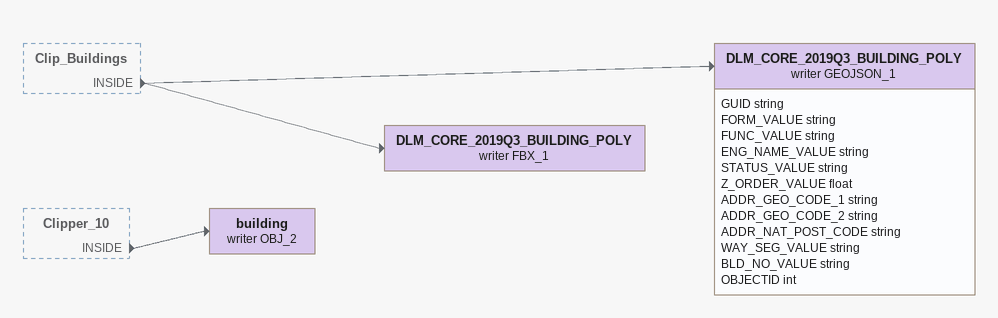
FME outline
Clip_Buildings [outside]
    INSIDE -> DLM_CORE_2019Q3_BUILDING_POLY (writer FBX_1)
    INSIDE -> DLM_CORE_2019Q3_BUILDING_POLY (writer GEOJSON_1)
Clipper_10 [outside]
    INSIDE -> building (writer OBJ_2)
building (writer OBJ_2)
DLM_CORE_2019Q3_BUILDING_POLY (writer GEOJSON_1)
    attributes: GUID string, FORM_VALUE string, FUNC_VALUE string, ENG_NAME_VALUE string, STATUS_VALUE string, Z_ORDER_VALUE float, ADDR_GEO_CODE_1 string, ADDR_GEO_CODE_2 string, ADDR_NAT_POST_CODE string, WAY_SEG_VALUE string, BLD_NO_VALUE string, OBJECTID int
DLM_CORE_2019Q3_BUILDING_POLY (writer FBX_1)
